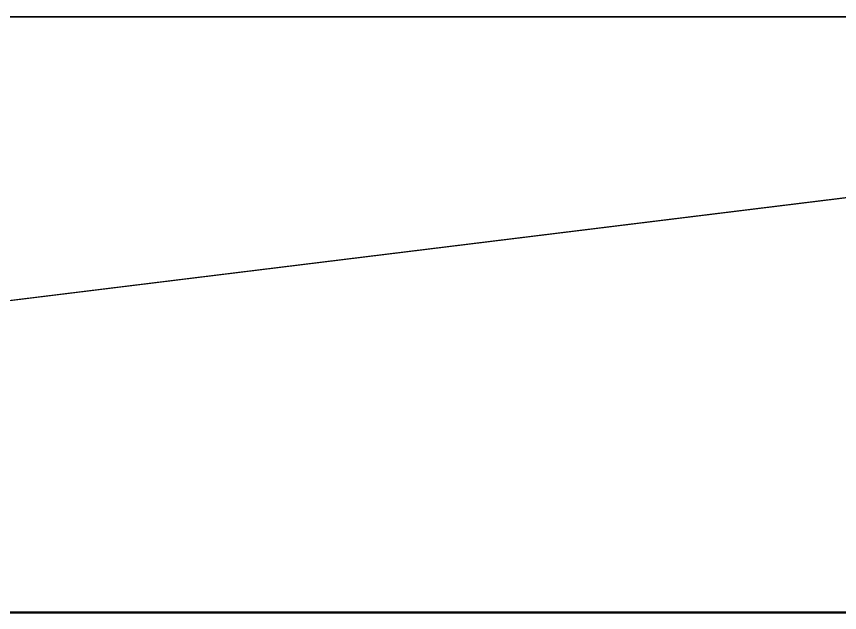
# Model space of a CAD drawing. Extents: x -30 to 83, y -53 to 60.
# Drawn here: x 13.531 to 16.295, y -15.002 to -13.002 of the extents above; entities that cross this region are included whole.
import ezdxf

# ---------------------------------------------------------------- set-up
doc = ezdxf.new("R2010")
doc.units = 0
doc.header["$MEASUREMENT"] = 0

msp = doc.modelspace()

# ---------------------------------------------------------------- linework, layer by layer
for points in [[(63.169998, -40), (-9.17, -40), (63.169998, 60)], [(-9.17, 60), (63.169998, 60), (-9.17, -40)], [(-7.187, 58, 2), (-7.187, -40, 2), (61.187, -40, 2)], [(61.187, 58, 2), (-7.187, 58, 2), (61.187, -40, 2)], [(-30, -1, 38), (30, -1, 38), (-30, -17, 38)], [(30, -17, 38), (-30, -17, 38), (30, -1, 38)], [(30, -2.998, 39.998001), (-30, -2.998, 39.998001), (-30, -15.003, 39.998001)], [(-30, -15.003, 39.998001), (30, -15.003, 39.998001), (30, -2.998, 39.998001)], [(5, -15, 40), (5, -3, 40), (75, -15, 40)], [(75, -3, 40), (75, -15, 40), (5, -3, 40)], [(9.998001, -13.003, 41.998001), (21.252998, -13.003, 41.998001), (21.252998, -7.997999, 41.998001)], [(9.998001, -13.003, 41.998001), (21.252998, -7.997999, 41.998001), (9.998001, -7.997999, 41.998001)], [(5, -15, 52), (21.252998, -13.003, 52), (9.998001, -13.003, 52)], [(5, -15, 52), (75, -15, 52), (21.252998, -13.003, 52)], [(21.252998, -13.003, 52), (21.252998, -13.003, 41.998001), (9.998001, -13.003, 41.998001)], [(21.252998, -13.003, 52), (9.998001, -13.003, 41.998001), (9.998001, -13.003, 52)], [(5, -15, 52), (5, -15, 40), (75, -15, 40)], [(5, -15, 52), (75, -15, 40), (75, -15, 52)]]:
    msp.add_3dface(points)

doc.saveas('drawing.dxf')
